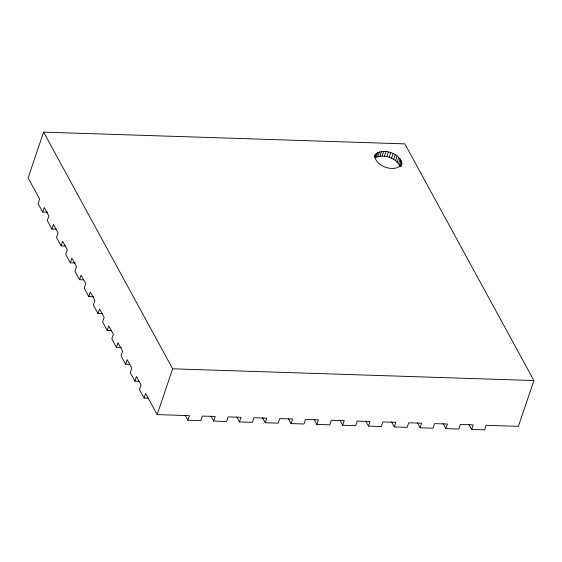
<?xml version="1.0" encoding="UTF-8"?>
<svg xmlns="http://www.w3.org/2000/svg" width="562" height="562" viewBox="0 0 562 562"><rect width="100%" height="100%" fill="white"/><g stroke="black" fill="none" stroke-linecap="round" stroke-linejoin="round"><path stroke-width="0.84" d="M401.739 164.525C401.521 153.405 381.774 146.724 374.784 155.344C375.002 166.464 394.756 173.145 401.739 164.525L401.226 166.05M468.961 424.451L471.694 429.459L484.592 429.874L486.144 425.293L518.396 426.347L533.9 380.544L404.851 143.872L43.604 132.126L28.1 177.922L39.621 199.053L38.076 203.634L42.684 212.085L47.693 212.246M42.684 212.085L44.229 207.504L48.838 215.963L47.292 220.536L51.901 228.994L56.074 229.127M51.901 228.994L53.446 224.414L58.062 232.865L56.509 237.445L61.117 245.896L65.29 246.03M61.117 245.896L62.67 241.316L67.278 249.774L65.726 254.347L70.334 262.805L75.343 262.967M70.334 262.805L71.887 258.225L76.495 266.676L74.943 271.256L79.551 279.707L83.731 279.841M79.551 279.707L81.104 275.127L85.712 283.578L84.159 288.158L88.775 296.617L93.784 296.778M88.775 296.617L90.32 292.036L94.929 300.487L93.383 305.068L97.992 313.519L102.165 313.652M97.992 313.519L99.537 308.938L104.146 317.389L102.6 321.97L107.209 330.428L111.381 330.561M107.209 330.428L108.761 325.848L113.369 334.299L111.817 338.879L116.425 347.33L121.434 347.492M116.425 347.33L117.978 342.75L122.586 351.201L121.034 355.781L125.642 364.239L129.815 364.373M125.642 364.239L127.195 359.659L131.803 368.11L130.251 372.69L134.859 381.141L139.039 381.275M134.859 381.141L136.411 376.561L141.02 385.012L139.474 389.592L144.083 398.051L148.256 398.184M144.083 398.051L145.628 393.47L157.149 414.601L189.408 415.648L187.856 420.228L200.76 420.65L202.306 416.07L215.211 416.491L213.658 421.064L226.563 421.486L228.109 416.906L241.014 417.327L239.461 421.907L252.366 422.329L253.912 417.749L266.817 418.163L265.264 422.743L278.169 423.165L279.721 418.585L292.619 419.006L291.067 423.586L303.972 424.001L305.524 419.421L318.422 419.842L316.87 424.422L329.775 424.844L331.327 420.264L344.225 420.685L342.68 425.265L355.577 425.68L357.13 421.1L370.028 421.521L368.482 426.101L381.38 426.523L382.933 421.943L395.831 422.357L394.285 426.937L407.183 427.359L408.736 422.779L421.633 423.2L420.088 427.78L432.986 428.195L434.538 423.622L447.436 424.036L445.891 428.616L458.789 429.038L460.341 424.458L473.246 424.879L471.694 429.459M157.149 414.601L172.653 368.805L43.604 132.126M374.643 156.468L375.416 154.178M376.442 153.187L374.889 157.767C383.467 153.545 396.027 157.781 400.221 166.394L401.767 161.814M376.273 156.988L377.819 152.407M377.966 156.426L379.519 151.845M379.933 156.117L381.486 151.536M382.104 156.06L383.656 151.48M384.415 156.264L385.961 151.684M386.797 156.714L388.342 152.133M389.171 157.402L390.723 152.822M391.475 158.308L393.028 153.728M393.632 159.404L395.184 154.824M395.578 160.655L397.13 156.074M397.257 162.018L398.809 157.437M398.62 163.458L400.165 158.877M399.61 164.933L401.163 160.353M400.931 166.275L401.963 163.219M172.653 368.805L533.9 380.544M443.158 423.608L445.891 428.616M417.355 422.772L420.088 427.78M391.552 421.936L394.285 426.937M365.75 421.093L368.482 426.101M339.947 420.257L342.68 425.265M314.144 419.414L316.87 424.422M288.341 418.578L291.067 423.586M262.538 417.742L265.264 422.743M236.735 416.899L239.461 421.907M210.933 416.063L213.658 421.064M185.13 415.22L187.856 420.228"/></g></svg>
